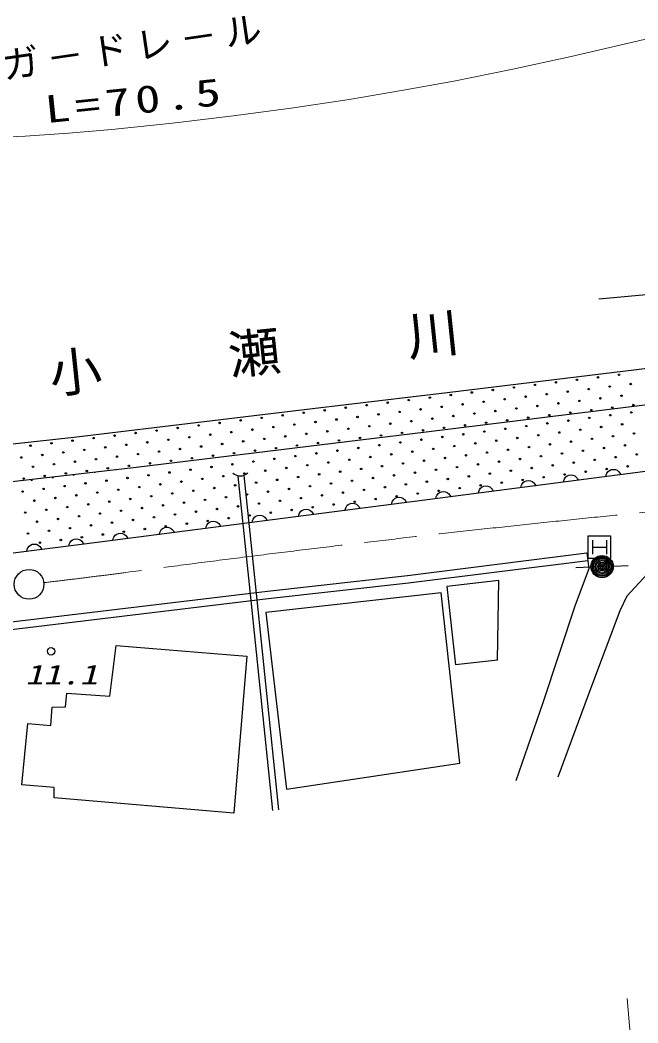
# Model space of a CAD drawing. Units: millimetres, scale not verified. Extents: x 40000 to 680000, y 20000 to 380000.
# Drawn here: x 168274 to 209553, y 249510 to 316509 of the extents above; entities that cross this region are included whole.
import ezdxf
from ezdxf.enums import TextEntityAlignment as Align

# ---------------------------------------------------------------- set-up
doc = ezdxf.new("R2010")
doc.units = ezdxf.units.MM
doc.header["$LTSCALE"] = 1000
doc.linetypes.add('CHAIN', pattern=[18.5, 12, -1.5, 3.5, -1.5])
for name, color, linetype, lineweight in [('M-BGD', 7, 'Continuous', 25), ('M-BGD-HTXT', 7, 'Continuous', 13), ('M-BMK', 2, 'CHAIN', 13)]:
    doc.layers.add(name, color=color, linetype=linetype, lineweight=lineweight)
doc.layers.add('M-BMK-SRVR', color=7, linetype='Continuous')
doc.styles.add('ＭＳ ゴシック', font='')
doc.styles.add('ＭＳ 明朝', font='')
doc.styles.get('ＭＳ ゴシック').set_extended_font_data('MS Gothic')
doc.styles.get('ＭＳ 明朝').set_extended_font_data('MS Mincho')

# ---------------------------------------------------------------- blocks, each defined once
blk = doc.blocks.new('BUHIN22')
at = {"color": 7, "linetype": 'Continuous', "lineweight": 25}
blk.add_lwpolyline([(-469, -175), (-471, -53), (-449, 59), (-398, 196), (-316, 290), (-218, 364), (-73, 418), (49, 427), (173, 409), (303, 340), (393, 269), (469, 175)], dxfattribs=at)
blk = doc.blocks.new('BUHIN23')
at = {"color": 7, "linetype": 'Continuous', "lineweight": 25}
blk.add_lwpolyline([(-469, -174), (-471, -52), (-449, 60), (-398, 196), (-316, 291), (-218, 364), (-73, 418), (50, 426), (174, 409), (303, 339), (393, 269), (469, 174)], dxfattribs=at)
blk = doc.blocks.new('BUHIN24')
at = {"color": 7, "linetype": 'Continuous', "lineweight": 25}
blk.add_lwpolyline([(-469, -173), (-471, -51), (-449, 61), (-398, 197), (-315, 292), (-217, 365), (-71, 419), (51, 426), (175, 408), (304, 338), (394, 268), (469, 173)], dxfattribs=at)
blk = doc.blocks.new('BUHIN46')
at = {"color": 7, "linetype": 'Continuous', "lineweight": 25}
for p, q in [((-562, 351), (-351, -562)), ((-457, -106), (457, 106)), ((351, 562), (562, -351))]:
    blk.add_line(p, q, dxfattribs=at)
blk.add_lwpolyline([(-561, -900), (-900, 561), (561, 900), (900, -561)], close=True, dxfattribs=at)
blk = doc.blocks.new('BUHIN90')
at = {"color": 7, "linetype": 'Continuous', "lineweight": 25}
for radius in [746, 660, 574, 484, 398, 292, 202, 116, 22.5]:
    blk.add_circle((0, 0), radius, dxfattribs=at)
blk = doc.blocks.new('BUHIN126')
at = {"color": 3, "linetype": 'Continuous', "lineweight": 25}
blk.add_circle((0, 0), 995, dxfattribs=at)
blk = doc.blocks.new('BUHIN127')
at = {"color": 3, "linetype": 'Continuous', "lineweight": 25}
blk.add_circle((0, 0), 249, dxfattribs=at)

msp = doc.modelspace()

# ---------------------------------------------------------------- linework, layer by layer
at = {"layer": 'M-BGD'}
for p, q in [((206938, 297878), (212673, 298399)), ((209458, 293161), (220030, 294496)), ((196807, 291636), (209458, 293161)), ((187818, 290568), (196807, 291636)), ((195404, 288995), (212620, 291119)), ((177799, 289348), (187818, 290568)), ((171869, 288643), (177799, 289348)), ((176031, 286642), (195404, 288995)), ((166626, 288071), (171869, 288643)), ((217839, 287361), (195130, 284408)), ((161920, 285008), (176031, 286642)), ((184107, 277778), (183251, 286086)), ((183710, 277737), (182853, 286045)), ((195130, 284408), (173421, 281609)), ((173421, 281609), (162227, 280202)), ((194167, 279399), (206149, 280906)), ((206149, 280906), (206270, 279848)), ((194226, 278902), (206211, 280410)), ((207906, 280032), (208905, 280079)), ((184798, 278365), (194167, 279399)), ((206270, 279848), (205354, 277425)), ((206408, 279957), (205410, 279904)), ((210176, 279482), (208802, 278021)), ((184853, 277868), (194226, 278902)), ((200265, 279063), (196780, 278668)), ((200173, 273755), (200265, 279063)), ((164163, 275882), (184798, 278365)), ((196408, 278240), (184689, 276931)), ((197665, 266869), (196408, 278240)), ((196780, 278668), (197373, 273438)), ((164223, 275385), (184853, 277868)), ((185166, 263712), (183710, 277737)), ((185564, 263754), (184107, 277778)), ((205354, 277425), (203197, 270893)), ((208802, 278021), (208337, 277042)), ((184689, 276931), (186069, 265132)), ((208337, 277042), (206379, 271829)), ((174272, 271336), (174686, 274735)), ((174686, 274735), (183434, 274021)), ((183434, 274021), (182548, 263534)), ((200173, 273755), (197373, 273438)), ((171316, 270627), (171405, 271543)), ((171405, 271543), (174272, 271336)), ((206379, 271829), (204201, 265931)), ((203197, 270893), (201394, 265691)), ((170341, 269386), (170430, 270597)), ((170430, 270597), (171316, 270627)), ((168390, 265425), (168804, 269504)), ((168804, 269504), (170341, 269386)), ((186069, 265132), (197665, 266869)), ((170548, 265248), (168390, 265425)), ((170548, 264539), (170548, 265248)), ((182548, 263534), (170548, 264539))]:
    msp.add_line(p, q, dxfattribs=at)
msp.add_lwpolyline([(183497, 286246), (183312, 286117), (183090, 286039), (182892, 286038), (182703, 286097), (182597, 286154), (182493, 286218)], dxfattribs=at)
for centre in [(208284, 292811), (202668, 292134), (204072, 292303), (205476, 292473), (206880, 292642), (209071, 292194), (197052, 291457), (198456, 291626), (199860, 291795), (201264, 291965), (203454, 291517), (204859, 291686), (206263, 291855), (207667, 292024), (208453, 291407), (191435, 290780), (192840, 290949), (194244, 291118), (195648, 291288), (197838, 290839), (199242, 291009), (200646, 291178), (202050, 291347), (202837, 290730), (204241, 290899), (205645, 291069), (207049, 291238), (209240, 290790), (185819, 290103), (187223, 290272), (188627, 290441), (190031, 290610), (192222, 290162), (193626, 290332), (195030, 290501), (196434, 290670), (198625, 290222), (200029, 290391), (201433, 290561), (203624, 290113), (205028, 290282), (206432, 290451), (207707, 290113), (207836, 290620), (209110, 290296), (180203, 289425), (181607, 289595), (183011, 289764), (184415, 289933), (186606, 289485), (188010, 289654), (189414, 289824), (190818, 289993), (193009, 289545), (194413, 289714), (195817, 289884), (197221, 290053), (198008, 289435), (199412, 289605), (200816, 289774), (202220, 289943), (203500, 289566), (204903, 289749), (206305, 289931), (208500, 289503), (174587, 288748), (175991, 288917), (177395, 289087), (178799, 289256), (180990, 288808), (182394, 288977), (183798, 289147), (185202, 289316), (187393, 288868), (188797, 289037), (190201, 289206), (191605, 289376), (192391, 288758), (193795, 288928), (195200, 289097), (196604, 289266), (197891, 288837), (199293, 289019), (200695, 289202), (202098, 289384), (202890, 288774), (204293, 288956), (205695, 289139), (207097, 289321), (209292, 288893), (168971, 288071), (170375, 288240), (171779, 288410), (173183, 288579), (175374, 288131), (176778, 288300), (178182, 288469), (179586, 288639), (181776, 288191), (183180, 288360), (184585, 288529), (185989, 288698), (186775, 288081), (188179, 288250), (189583, 288420), (190987, 288589), (192281, 288108), (193683, 288290), (195086, 288472), (196488, 288655), (198683, 288227), (200085, 288409), (201488, 288592), (203682, 288164), (205085, 288346), (206487, 288528), (207890, 288711), (208682, 288101), (169757, 287454), (171161, 287623), (172566, 287792), (173970, 287962), (176160, 287513), (177564, 287683), (178968, 287852), (180372, 288021), (181159, 287404), (182563, 287573), (183967, 287743), (185371, 287912), (186671, 287378), (188074, 287561), (189476, 287743), (190878, 287925), (193073, 287497), (194476, 287680), (195878, 287862), (197280, 288045), (198073, 287434), (199475, 287617), (200878, 287799), (202280, 287981), (204475, 287554), (205877, 287736), (207280, 287918), (209474, 287491), (168353, 287284), (170544, 286836), (171948, 287006), (173352, 287175), (174756, 287344), (175543, 286727), (176947, 286896), (178351, 287065), (179755, 287235), (182464, 286831), (183866, 287014), (185269, 287196), (187464, 286768), (188866, 286950), (190268, 287133), (191671, 287315), (193866, 286887), (195268, 287070), (196670, 287252), (198865, 286824), (200268, 287007), (201670, 287189), (203072, 287371), (203865, 286761), (205267, 286944), (206670, 287126), (208072, 287308), (169140, 286667), (169927, 286050), (171331, 286219), (172735, 286388), (174139, 286557), (176854, 286102), (178257, 286284), (179659, 286467), (181062, 286649), (181854, 286039), (183256, 286221), (184659, 286403), (186061, 286586), (188256, 286158), (189658, 286340), (191061, 286523), (192463, 286705), (193256, 286095), (194658, 286277), (196060, 286460), (197463, 286642), (199658, 286214), (201060, 286397), (202462, 286579), (204657, 286151), (206060, 286334), (207462, 286516), (208864, 286698), (168523, 285880), (171245, 285372), (172647, 285555), (174050, 285737), (175452, 285919), (177647, 285492), (179049, 285674), (180452, 285856), (182646, 285429), (184049, 285611), (185451, 285793), (186854, 285976), (187646, 285366), (189048, 285548), (190451, 285730), (191853, 285913), (194048, 285485), (195450, 285667), (196853, 285850), (198255, 286032), (199048, 285422), (200450, 285604), (201852, 285787), (203255, 285969), (168440, 285008), (169842, 285190), (172037, 284762), (173440, 284945), (174842, 285127), (176244, 285309), (177037, 284699), (178439, 284882), (179842, 285064), (181244, 285246), (183439, 284819), (184841, 285001), (186244, 285183), (188438, 284756), (189841, 284938), (191243, 285120), (192646, 285303), (194840, 284875), (196243, 285057), (197645, 285240), (169232, 284398), (170635, 284580), (172829, 284152), (174232, 284335), (175634, 284517), (177829, 284089), (179231, 284272), (180634, 284454), (182036, 284636), (182829, 284026), (184231, 284209), (185634, 284391), (187036, 284573), (189231, 284146), (190633, 284328), (192036, 284510), (193438, 284693), (168622, 283605), (170025, 283788), (171427, 283970), (172219, 283360), (173622, 283542), (175024, 283725), (176427, 283907), (178621, 283479), (180024, 283662), (181426, 283844), (183621, 283416), (185023, 283599), (186426, 283781), (187828, 283963), (169415, 282995), (170817, 283178), (173012, 282750), (174414, 282932), (175817, 283115), (177219, 283297), (178011, 282687), (179414, 282869), (180816, 283052), (182219, 283234), (168805, 282203), (170207, 282385), (171609, 282568), (173804, 282140), (175207, 282322), (176609, 282505), (169597, 281593), (170999, 281775), (172402, 281958)]:
    msp.add_circle(centre, 49.8, dxfattribs=at)
for centre, start, end in [((171855, 286165), 193.87828, 359.33143), ((173257, 286347), 218.27263, 334.93708), ((174660, 286530), 254.03041, 299.1793), ((169050, 285800), 144.52447, 48.68524), ((170452, 285983), 170.8344, 22.37531)]:
    msp.add_arc(centre, 49.8, start, end, dxfattribs=at)
at = {"layer": 'M-BGD-HTXT'}
msp.add_line((208832, 251151), (210443, 232698), dxfattribs=at)
msp.add_lwpolyline([(214829, 316355), (209971, 315203), (205098, 314082), (201190, 313230), (197261, 312436), (193762, 311793), (190252, 311209), (186386, 310630), (182509, 310110), (178464, 309625), (174413, 309200), (171512, 308950), (168609, 308759), (166165, 308656), (163720, 308612), (161146, 308635), (158563, 308717), (158323, 308727), (158074, 308738)], dxfattribs=at)
at = {"layer": 'M-BMK'}
msp.add_line((175610, 279640), (175322, 279602), dxfattribs=at)
for centre, radius, start, end in [((307856, -711577), 1000000, 94.66081, 97.5994), ((135648, 576967), 300000, 276.54941, 277.5994)]:
    msp.add_arc(centre, radius, start, end, dxfattribs=at)

# ---------------------------------------------------------------- block references
at = {"layer": 'M-BGD', "rotation": 346.962}
for name, p in [('BUHIN22', (205065, 285700)), ('BUHIN22', (207904, 286069)), ('BUHIN22', (199388, 284962)), ('BUHIN22', (202227, 285331)), ('BUHIN22', (196549, 284593)), ('BUHIN23', (190478, 283809)), ('BUHIN23', (193579, 284208)), ('BUHIN23', (184275, 283009)), ('BUHIN23', (187377, 283409)), ('BUHIN23', (181174, 282609)), ('BUHIN23', (174971, 281809)), ('BUHIN23', (178073, 282209)), ('BUHIN46', (206980, 281296)), ('BUHIN24', (169223, 281081)), ('BUHIN24', (172021, 281433)), ('BUHIN90', (207157, 279996))]:
    msp.add_blockref(name, p, dxfattribs=at)
at = {"layer": 'M-BMK-SRVR', "rotation": 346.962}
for name, p in [('BUHIN126', (168873, 278812)), ('BUHIN127', (170348, 274336))]:
    msp.add_blockref(name, p, dxfattribs=at)

# ---------------------------------------------------------------- texts
at = {"layer": 'M-BGD-HTXT', "style": 'ＭＳ ゴシック', "oblique": 15, "width": 1.35}
msp.add_text('11.1', height=1320, dxfattribs=at).set_placement((168621, 271732), align=Align.BOTTOM_LEFT)
at = {"layer": 'M-BGD-HTXT', "attachment_point": 7}
for s, insert, char_height, rotation, style in [('\\T1.2;ガ－ドレ－ル', (167222, 312442), 1833, 8.3, 'ＭＳ ゴシック'), ('\\T1.2;\\W1.35;L=70.5', (170032, 309590), 1833, 5.9, 'ＭＳ ゴシック'), ('\\T3.43;小瀬川', (170400, 291256), 2566, 6, 'ＭＳ 明朝')]:
    msp.add_mtext(s, dxfattribs=dict(at, insert=insert, char_height=char_height, rotation=rotation, style=style))

doc.saveas('drawing.dxf')
